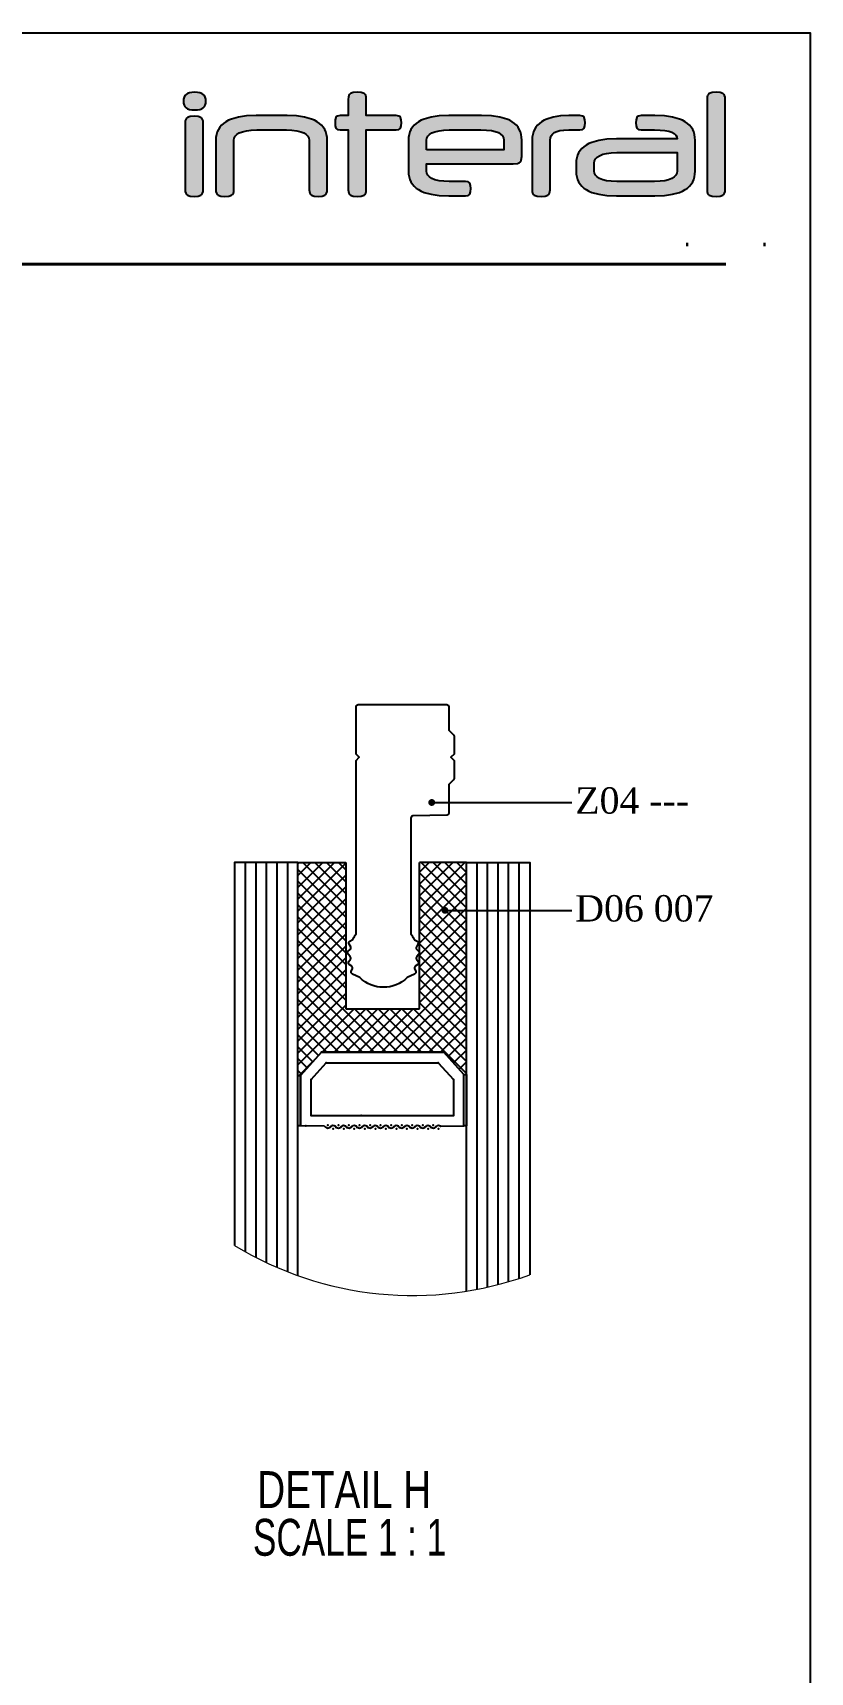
# Model space of a CAD drawing. Header units: millimetres. Extents: x 1489 to 1909, y -347 to 297.
# Drawn here: x 1835.4 to 1909.2, y 141.4 to 297 of the extents above; entities that cross this region are included whole.
import ezdxf

# ---------------------------------------------------------------- set-up
doc = ezdxf.new("R2010")
doc.units = ezdxf.units.MM
doc.header["$PDSIZE"] = -1
for name, color, linetype in [('aksesuar', 1, 'Continuous'), ('ALUMINIUM', 30, 'Continuous'), ('Antet', 7, 'Continuous'), ('ANTET_K', 179, 'Continuous'), ('PROFIL', 7, 'Continuous'), ('yazı_numara_k', 11, 'Continuous')]:
    doc.layers.add(name, color=color, linetype=linetype)
doc.layers.add('TABLO', color=7, linetype='Continuous', lineweight=15)
doc.styles.add('SLDTEXTSTYLE2', font='TXT', dxfattribs={"width": 0.699367})
doc.styles.add('SLDTEXTSTYLE3', font='TXT', dxfattribs={"width": 0.75})
doc.styles.add('SLDTEXTSTYLE5', font='TXT', dxfattribs={"width": 0.681818})
doc.dimstyles.new('ISO-25', dxfattribs={"dimtxt": 2.5, "dimasz": 2.5, "dimexe": 1.25, "dimexo": 0.625, "dimtad": 1, "dimtxsty": 'Standard', "dimcen": 2.5, "dimadec": 0, "dimazin": 0, "dimtfac": 1, "dimtmove": 0, "dimatfit": 3, "dimfxl": 1, "dimarcsym": 0})

# ---------------------------------------------------------------- blocks, each defined once
blk = doc.blocks.new('İnteral Logo - 2D')
at = {"layer": 'PROFIL', "ltscale": 10}
h = blk.add_hatch(color=7, dxfattribs=at)
h.paths.add_polyline_path([(2732.45, 1117.62), (2732.47, 1117.8), (2732.47, 1124.16), (2732.45, 1124.34), (2732.41, 1124.48), (2732.35, 1124.6), (2732.25, 1124.67), (2731.98, 1124.76), (2731.61, 1124.79), (2731.23, 1124.76), (2730.97, 1124.67), (2730.87, 1124.6), (2730.81, 1124.48), (2730.77, 1124.34), (2730.76, 1124.16), (2730.76, 1117.8), (2730.77, 1117.62), (2730.81, 1117.48), (2730.87, 1117.36), (2730.97, 1117.29), (2731.23, 1117.2), (2731.61, 1117.17), (2731.98, 1117.2), (2732.25, 1117.29), (2732.35, 1117.36), (2732.41, 1117.48)])
h.paths.add_polyline_path([(2732.72, 1126.21), (2732.71, 1126.41), (2732.66, 1126.58), (2732.58, 1126.73), (2732.47, 1126.84), (2732.33, 1126.93), (2732.15, 1127), (2731.92, 1127.03), (2731.66, 1127.05), (2731.4, 1127.03), (2731.17, 1127), (2730.99, 1126.93), (2730.84, 1126.84), (2730.73, 1126.73), (2730.66, 1126.58), (2730.61, 1126.41), (2730.59, 1126.21), (2730.61, 1126.01), (2730.66, 1125.84), (2730.73, 1125.69), (2730.84, 1125.58), (2730.99, 1125.49), (2731.17, 1125.42), (2731.4, 1125.39), (2731.66, 1125.37), (2731.92, 1125.39), (2732.15, 1125.42), (2732.33, 1125.49), (2732.47, 1125.58), (2732.58, 1125.69), (2732.66, 1125.84), (2732.71, 1126.01)])
for points in [[(2750.79, 1123.47), (2751.04, 1123.52), (2751.13, 1123.57), (2751.18, 1123.64), (2751.25, 1123.85), (2751.27, 1124.15), (2751.25, 1124.44), (2751.18, 1124.66), (2751.13, 1124.74), (2751.04, 1124.79), (2750.79, 1124.84), (2747.94, 1124.84), (2747.94, 1126.41), (2747.93, 1126.59), (2747.89, 1126.74), (2747.82, 1126.85), (2747.73, 1126.92), (2747.46, 1127.02), (2747.08, 1127.05), (2746.7, 1127.02), (2746.44, 1126.92), (2746.35, 1126.85), (2746.28, 1126.74), (2746.24, 1126.59), (2746.23, 1126.41), (2746.23, 1124.84), (2745.46, 1124.84), (2745.21, 1124.79), (2745.12, 1124.74), (2745.06, 1124.66), (2745, 1124.44), (2744.98, 1124.15), (2745, 1123.85), (2745.06, 1123.64), (2745.12, 1123.57), (2745.21, 1123.52), (2745.46, 1123.47), (2746.23, 1123.47), (2746.23, 1117.8), (2746.24, 1117.62), (2746.28, 1117.48), (2746.35, 1117.36), (2746.44, 1117.29), (2746.7, 1117.2), (2747.08, 1117.17), (2747.46, 1117.2), (2747.73, 1117.29), (2747.82, 1117.36), (2747.89, 1117.48), (2747.93, 1117.62), (2747.94, 1117.8), (2747.94, 1123.47)], [(2743.86, 1123.73), (2743.7, 1123.92), (2743.51, 1124.09), (2743.28, 1124.25), (2743.03, 1124.39), (2742.75, 1124.51), (2742.09, 1124.69), (2741.32, 1124.8), (2740.42, 1124.84), (2737.48, 1124.84), (2736.59, 1124.8), (2735.81, 1124.69), (2735.16, 1124.51), (2734.87, 1124.39), (2734.62, 1124.25), (2734.4, 1124.09), (2734.2, 1123.92), (2734.04, 1123.73), (2733.91, 1123.52), (2733.8, 1123.29), (2733.73, 1123.04), (2733.68, 1122.77), (2733.67, 1122.49), (2733.67, 1117.8), (2733.68, 1117.62), (2733.72, 1117.48), (2733.79, 1117.36), (2733.88, 1117.29), (2734.14, 1117.2), (2734.52, 1117.17), (2734.89, 1117.2), (2735.16, 1117.29), (2735.26, 1117.36), (2735.33, 1117.48), (2735.37, 1117.62), (2735.38, 1117.8), (2735.38, 1122.85), (2736.02, 1123.27), (2736.75, 1123.45), (2737.54, 1123.47), (2741.05, 1123.47), (2742.23, 1123.19), (2742.52, 1122.63), (2742.52, 1117.8), (2742.54, 1117.62), (2742.58, 1117.48), (2742.64, 1117.36), (2742.73, 1117.29), (2743, 1117.2), (2743.37, 1117.17), (2743.75, 1117.2), (2744.02, 1117.29), (2744.11, 1117.36), (2744.18, 1117.48), (2744.22, 1117.62), (2744.24, 1117.8), (2744.24, 1122.49), (2744.22, 1122.77), (2744.18, 1123.04), (2744.1, 1123.29), (2744, 1123.52)], [(2768.21, 1123.47), (2768.47, 1123.52), (2768.55, 1123.57), (2768.61, 1123.64), (2768.68, 1123.85), (2768.7, 1124.15), (2768.68, 1124.44), (2768.61, 1124.66), (2768.55, 1124.74), (2768.47, 1124.79), (2768.21, 1124.84), (2767.16, 1124.84), (2766.36, 1124.8), (2765.67, 1124.69), (2765.07, 1124.51), (2764.81, 1124.39), (2764.57, 1124.26), (2764.36, 1124.1), (2764.18, 1123.93), (2764.02, 1123.74), (2763.9, 1123.53), (2763.8, 1123.3), (2763.73, 1123.05), (2763.69, 1122.79), (2763.67, 1122.5), (2763.67, 1117.8), (2763.69, 1117.62), (2763.72, 1117.48), (2763.79, 1117.36), (2763.88, 1117.29), (2764.15, 1117.2), (2764.52, 1117.17), (2764.9, 1117.2), (2765.17, 1117.29), (2765.26, 1117.36), (2765.33, 1117.48), (2765.37, 1117.62), (2765.38, 1117.8), (2765.38, 1122.9), (2765.95, 1123.36), (2766.83, 1123.47)]]:
    blk.add_hatch(color=7, dxfattribs=at).paths.add_polyline_path(points)
at = {"layer": 'PROFIL', "ltscale": 10, "true_color": 0xfed100}
blk.add_hatch(color=40, dxfattribs=at).paths.add_polyline_path([(2781.99, 1126.41), (2781.98, 1126.59), (2781.94, 1126.74), (2781.87, 1126.85), (2781.78, 1126.92), (2781.51, 1127.02), (2781.13, 1127.05), (2780.75, 1127.02), (2780.49, 1126.92), (2780.4, 1126.85), (2780.33, 1126.74), (2780.29, 1126.59), (2780.28, 1126.41), (2780.28, 1117.8), (2780.29, 1117.62), (2780.33, 1117.48), (2780.4, 1117.36), (2780.49, 1117.29), (2780.75, 1117.2), (2781.13, 1117.17), (2781.51, 1117.2), (2781.78, 1117.29), (2781.87, 1117.36), (2781.94, 1117.48), (2781.98, 1117.62), (2781.99, 1117.8)])
at = {"layer": 'PROFIL', "ltscale": 10}
h = blk.add_hatch(color=7, dxfattribs=at)
h.paths.add_polyline_path([(2759.81, 1124.8), (2758.87, 1124.84), (2755.76, 1124.84), (2754.87, 1124.8), (2754.09, 1124.69), (2753.44, 1124.51), (2753.15, 1124.39), (2752.9, 1124.25), (2752.68, 1124.09), (2752.48, 1123.92), (2752.32, 1123.73), (2752.18, 1123.52), (2752.08, 1123.29), (2752.01, 1123.04), (2751.96, 1122.77), (2751.95, 1122.49), (2751.95, 1119.56), (2751.96, 1119.28), (2752.01, 1119.02), (2752.08, 1118.77), (2752.18, 1118.54), (2752.32, 1118.33), (2752.48, 1118.14), (2752.68, 1117.96), (2752.9, 1117.81), (2753.15, 1117.67), (2753.44, 1117.55), (2754.09, 1117.37), (2754.87, 1117.26), (2755.76, 1117.22), (2757.36, 1117.22), (2757.62, 1117.26), (2757.7, 1117.32), (2757.76, 1117.39), (2757.83, 1117.61), (2757.85, 1117.91), (2757.83, 1118.2), (2757.76, 1118.41), (2757.7, 1118.49), (2757.62, 1118.54), (2757.36, 1118.58), (2755.13, 1118.58), (2753.96, 1118.87), (2753.66, 1119.43), (2753.66, 1120.25), (2761.88, 1120.25), (2762.3, 1120.29), (2762.44, 1120.34), (2762.54, 1120.4), (2762.61, 1120.49), (2762.65, 1120.61), (2762.69, 1120.94), (2762.69, 1122.49), (2762.67, 1122.78), (2762.63, 1123.04), (2762.56, 1123.29), (2762.46, 1123.52), (2762.34, 1123.74), (2762.18, 1123.93), (2762, 1124.1), (2761.79, 1124.26), (2761.55, 1124.39), (2761.27, 1124.51), (2760.61, 1124.69)])
h.paths.add_polyline_path([(2760.98, 1121.59), (2760.98, 1122.49), (2760.95, 1122.71), (2760.85, 1122.91), (2760.69, 1123.08), (2760.47, 1123.22), (2760.18, 1123.33), (2759.81, 1123.41), (2759.35, 1123.46), (2758.82, 1123.47), (2755.81, 1123.47), (2755.29, 1123.46), (2754.84, 1123.4), (2754.46, 1123.31), (2754.17, 1123.19), (2753.95, 1123.04), (2753.79, 1122.87), (2753.69, 1122.69), (2753.66, 1122.49), (2753.66, 1121.59)], flags=16)
at = {"layer": 'PROFIL', "ltscale": 10, "true_color": 0xfed100}
h = blk.add_hatch(color=40, dxfattribs=at)
h.paths.add_polyline_path([(2779.15, 1119.56), (2779.15, 1122.49), (2779.13, 1122.77), (2779.09, 1123.04), (2779.01, 1123.29), (2778.91, 1123.52), (2778.78, 1123.73), (2778.61, 1123.92), (2778.42, 1124.09), (2778.19, 1124.25), (2777.94, 1124.39), (2777.66, 1124.51), (2777, 1124.69), (2776.23, 1124.8), (2775.33, 1124.84), (2774.01, 1124.84), (2773.76, 1124.79), (2773.67, 1124.74), (2773.61, 1124.67), (2773.54, 1124.45), (2773.51, 1124.15), (2773.54, 1123.85), (2773.61, 1123.64), (2773.67, 1123.57), (2773.76, 1123.52), (2774.01, 1123.47), (2775.97, 1123.47), (2777.16, 1123.25), (2777.52, 1122.62), (2771.67, 1122.62), (2770.77, 1122.59), (2770, 1122.48), (2769.34, 1122.29), (2769.06, 1122.18), (2768.81, 1122.04), (2768.58, 1121.88), (2768.39, 1121.71), (2768.22, 1121.52), (2768.09, 1121.31), (2767.99, 1121.08), (2767.91, 1120.83), (2767.87, 1120.56), (2767.85, 1120.28), (2767.85, 1119.56), (2767.87, 1119.28), (2767.91, 1119.02), (2767.99, 1118.77), (2768.09, 1118.54), (2768.22, 1118.33), (2768.39, 1118.14), (2768.58, 1117.96), (2768.81, 1117.81), (2769.06, 1117.67), (2769.34, 1117.55), (2770, 1117.37), (2770.77, 1117.26), (2771.67, 1117.22), (2775.33, 1117.22), (2776.23, 1117.26), (2777, 1117.37), (2777.66, 1117.55), (2777.94, 1117.67), (2778.19, 1117.81), (2778.42, 1117.96), (2778.61, 1118.14), (2778.78, 1118.33), (2778.91, 1118.54), (2779.01, 1118.77), (2779.09, 1119.02), (2779.13, 1119.28)])
h.paths.add_polyline_path([(2777.44, 1119.22), (2776.8, 1118.78), (2776.07, 1118.61), (2775.28, 1118.58), (2771.04, 1118.58), (2769.86, 1118.87), (2769.56, 1119.43), (2769.56, 1120.69), (2770.2, 1121.12), (2770.93, 1121.29), (2771.72, 1121.32), (2777.44, 1121.32)], flags=16)
at = {"layer": 'PROFIL', "color": 7, "ltscale": 10}
for points in [[(2732.72, 1126.21), (2732.71, 1126.41), (2732.66, 1126.58), (2732.58, 1126.73), (2732.47, 1126.84), (2732.33, 1126.93), (2732.15, 1127), (2731.92, 1127.03), (2731.66, 1127.05), (2731.4, 1127.03), (2731.17, 1127), (2730.99, 1126.93), (2730.84, 1126.84), (2730.73, 1126.73), (2730.66, 1126.58), (2730.61, 1126.41), (2730.59, 1126.21), (2730.61, 1126.01), (2730.66, 1125.84), (2730.73, 1125.69), (2730.84, 1125.58), (2730.99, 1125.49), (2731.17, 1125.42), (2731.4, 1125.39), (2731.66, 1125.37), (2731.92, 1125.39), (2732.15, 1125.42), (2732.33, 1125.49), (2732.47, 1125.58), (2732.58, 1125.69), (2732.66, 1125.84), (2732.71, 1126.01)], [(2751.25, 1123.85), (2751.27, 1124.15), (2751.25, 1124.44), (2751.18, 1124.66), (2751.13, 1124.74), (2751.04, 1124.79), (2750.79, 1124.84), (2747.94, 1124.84), (2747.94, 1126.41), (2747.93, 1126.59), (2747.89, 1126.74), (2747.82, 1126.85), (2747.73, 1126.92), (2747.46, 1127.02), (2747.08, 1127.05), (2746.7, 1127.02), (2746.44, 1126.92), (2746.35, 1126.85), (2746.28, 1126.74), (2746.24, 1126.59), (2746.23, 1126.41), (2746.23, 1124.84), (2745.46, 1124.84), (2745.21, 1124.79), (2745.12, 1124.74), (2745.06, 1124.66), (2745, 1124.44), (2744.98, 1124.15), (2745, 1123.85), (2745.06, 1123.64), (2745.12, 1123.57), (2745.21, 1123.52), (2745.46, 1123.47), (2746.23, 1123.47), (2746.23, 1117.8), (2746.24, 1117.62), (2746.28, 1117.48), (2746.35, 1117.36), (2746.44, 1117.29), (2746.7, 1117.2), (2747.08, 1117.17), (2747.46, 1117.2), (2747.73, 1117.29), (2747.82, 1117.36), (2747.89, 1117.48), (2747.93, 1117.62), (2747.94, 1117.8), (2747.94, 1123.47), (2750.79, 1123.47), (2751.04, 1123.52), (2751.13, 1123.57), (2751.18, 1123.64)], [(2732.47, 1117.8), (2732.47, 1124.16), (2732.45, 1124.34), (2732.41, 1124.48), (2732.35, 1124.6), (2732.25, 1124.67), (2731.98, 1124.76), (2731.61, 1124.79), (2731.23, 1124.76), (2730.97, 1124.67), (2730.87, 1124.6), (2730.81, 1124.48), (2730.77, 1124.34), (2730.76, 1124.16), (2730.76, 1117.8), (2730.77, 1117.62), (2730.81, 1117.48), (2730.87, 1117.36), (2730.97, 1117.29), (2731.23, 1117.2), (2731.61, 1117.17), (2731.98, 1117.2), (2732.25, 1117.29), (2732.35, 1117.36), (2732.41, 1117.48), (2732.45, 1117.62)], [(2743.86, 1123.73), (2743.7, 1123.92), (2743.51, 1124.09), (2743.28, 1124.25), (2743.03, 1124.39), (2742.75, 1124.51), (2742.09, 1124.69), (2741.32, 1124.8), (2740.42, 1124.84), (2737.48, 1124.84), (2736.59, 1124.8), (2735.81, 1124.69), (2735.16, 1124.51), (2734.87, 1124.39), (2734.62, 1124.25), (2734.4, 1124.09), (2734.2, 1123.92), (2734.04, 1123.73), (2733.91, 1123.52), (2733.8, 1123.29), (2733.73, 1123.04), (2733.68, 1122.77), (2733.67, 1122.49), (2733.67, 1117.8), (2733.68, 1117.62), (2733.72, 1117.48), (2733.79, 1117.36), (2733.88, 1117.29), (2734.14, 1117.2), (2734.52, 1117.17), (2734.89, 1117.2), (2735.16, 1117.29), (2735.26, 1117.36), (2735.33, 1117.48), (2735.37, 1117.62), (2735.38, 1117.8), (2735.38, 1122.49), (2735.41, 1122.69), (2735.51, 1122.87), (2735.67, 1123.04), (2735.89, 1123.19), (2736.19, 1123.31), (2736.56, 1123.4), (2737.01, 1123.46), (2737.54, 1123.47), (2740.37, 1123.47), (2740.89, 1123.46), (2741.34, 1123.4), (2741.72, 1123.31), (2742.01, 1123.19), (2742.24, 1123.04), (2742.4, 1122.87), (2742.49, 1122.69), (2742.52, 1122.49), (2742.52, 1117.8), (2742.54, 1117.62), (2742.58, 1117.48), (2742.64, 1117.36), (2742.73, 1117.29), (2743, 1117.2), (2743.37, 1117.17), (2743.75, 1117.2), (2744.02, 1117.29), (2744.11, 1117.36), (2744.18, 1117.48), (2744.22, 1117.62), (2744.24, 1117.8), (2744.24, 1122.49), (2744.22, 1122.77), (2744.18, 1123.04), (2744.1, 1123.29), (2744, 1123.52)], [(2762, 1124.1), (2761.79, 1124.26), (2761.55, 1124.39), (2761.27, 1124.51), (2760.61, 1124.69), (2759.81, 1124.8), (2758.87, 1124.84), (2755.76, 1124.84), (2754.87, 1124.8), (2754.09, 1124.69), (2753.44, 1124.51), (2753.15, 1124.39), (2752.9, 1124.25), (2752.68, 1124.09), (2752.48, 1123.92), (2752.32, 1123.73), (2752.18, 1123.52), (2752.08, 1123.29), (2752.01, 1123.04), (2751.96, 1122.77), (2751.95, 1122.49), (2751.95, 1119.56), (2751.96, 1119.28), (2752.01, 1119.02), (2752.08, 1118.77), (2752.18, 1118.54), (2752.32, 1118.33), (2752.48, 1118.14), (2752.68, 1117.96), (2752.9, 1117.81), (2753.15, 1117.67), (2753.44, 1117.55), (2754.09, 1117.37), (2754.87, 1117.26), (2755.76, 1117.22), (2757.36, 1117.22), (2757.62, 1117.26), (2757.7, 1117.32), (2757.76, 1117.39), (2757.83, 1117.61), (2757.85, 1117.91), (2757.83, 1118.2), (2757.76, 1118.41), (2757.7, 1118.49), (2757.62, 1118.54), (2757.36, 1118.58), (2755.81, 1118.58), (2755.29, 1118.6), (2754.84, 1118.65), (2754.46, 1118.74), (2754.17, 1118.87), (2753.95, 1119.02), (2753.79, 1119.19), (2753.69, 1119.37), (2753.66, 1119.56), (2753.66, 1120.25), (2761.88, 1120.25), (2762.3, 1120.29), (2762.44, 1120.34), (2762.54, 1120.4), (2762.61, 1120.49), (2762.65, 1120.61), (2762.69, 1120.94), (2762.69, 1122.49), (2762.67, 1122.78), (2762.63, 1123.04), (2762.56, 1123.29), (2762.46, 1123.52), (2762.34, 1123.74), (2762.18, 1123.93)], [(2768.68, 1123.85), (2768.7, 1124.15), (2768.68, 1124.44), (2768.61, 1124.66), (2768.55, 1124.74), (2768.47, 1124.79), (2768.21, 1124.84), (2767.16, 1124.84), (2766.36, 1124.8), (2765.67, 1124.69), (2765.07, 1124.51), (2764.81, 1124.39), (2764.57, 1124.26), (2764.36, 1124.1), (2764.18, 1123.93), (2764.02, 1123.74), (2763.9, 1123.53), (2763.8, 1123.3), (2763.73, 1123.05), (2763.69, 1122.79), (2763.67, 1122.5), (2763.67, 1117.8), (2763.69, 1117.62), (2763.72, 1117.48), (2763.79, 1117.36), (2763.88, 1117.29), (2764.15, 1117.2), (2764.52, 1117.17), (2764.9, 1117.2), (2765.17, 1117.29), (2765.26, 1117.36), (2765.33, 1117.48), (2765.37, 1117.62), (2765.38, 1117.8), (2765.38, 1122.5), (2765.41, 1122.72), (2765.48, 1122.91), (2765.6, 1123.08), (2765.78, 1123.22), (2766.01, 1123.33), (2766.32, 1123.41), (2766.7, 1123.46), (2767.16, 1123.47), (2768.21, 1123.47), (2768.47, 1123.52), (2768.55, 1123.57), (2768.61, 1123.64)], [(2753.66, 1121.59), (2753.66, 1122.49), (2753.69, 1122.69), (2753.79, 1122.87), (2753.95, 1123.04), (2754.17, 1123.19), (2754.46, 1123.31), (2754.84, 1123.4), (2755.29, 1123.46), (2755.81, 1123.47), (2758.82, 1123.47), (2759.35, 1123.46), (2759.81, 1123.41), (2760.18, 1123.33), (2760.47, 1123.22), (2760.69, 1123.08), (2760.85, 1122.91), (2760.95, 1122.71), (2760.98, 1122.49), (2760.98, 1121.59)]]:
    blk.add_lwpolyline(points, close=True, dxfattribs=at)
at = {"layer": 'PROFIL', "color": 40, "ltscale": 10, "true_color": 0xfed100}
for points in [[(2781.99, 1117.8), (2781.99, 1126.41), (2781.98, 1126.59), (2781.94, 1126.74), (2781.87, 1126.85), (2781.78, 1126.92), (2781.51, 1127.02), (2781.13, 1127.05), (2780.75, 1127.02), (2780.49, 1126.92), (2780.4, 1126.85), (2780.33, 1126.74), (2780.29, 1126.59), (2780.28, 1126.41), (2780.28, 1117.8), (2780.29, 1117.62), (2780.33, 1117.48), (2780.4, 1117.36), (2780.49, 1117.29), (2780.75, 1117.2), (2781.13, 1117.17), (2781.51, 1117.2), (2781.78, 1117.29), (2781.87, 1117.36), (2781.94, 1117.48), (2781.98, 1117.62)], [(2779.15, 1119.56), (2779.15, 1122.49), (2779.13, 1122.77), (2779.09, 1123.04), (2779.01, 1123.29), (2778.91, 1123.52), (2778.78, 1123.73), (2778.61, 1123.92), (2778.42, 1124.09), (2778.19, 1124.25), (2777.94, 1124.39), (2777.66, 1124.51), (2777, 1124.69), (2776.23, 1124.8), (2775.33, 1124.84), (2774.01, 1124.84), (2773.76, 1124.79), (2773.67, 1124.74), (2773.61, 1124.67), (2773.54, 1124.45), (2773.51, 1124.15), (2773.54, 1123.85), (2773.61, 1123.64), (2773.67, 1123.57), (2773.76, 1123.52), (2774.01, 1123.47), (2775.28, 1123.47), (2775.81, 1123.46), (2776.27, 1123.42), (2776.64, 1123.35), (2776.93, 1123.25), (2777.15, 1123.13), (2777.31, 1122.99), (2777.4, 1122.82), (2777.44, 1122.64), (2777.44, 1122.62), (2771.67, 1122.62), (2770.77, 1122.59), (2770, 1122.48), (2769.34, 1122.29), (2769.06, 1122.18), (2768.81, 1122.04), (2768.58, 1121.88), (2768.39, 1121.71), (2768.22, 1121.52), (2768.09, 1121.31), (2767.99, 1121.08), (2767.91, 1120.83), (2767.87, 1120.56), (2767.85, 1120.28), (2767.85, 1119.56), (2767.87, 1119.28), (2767.91, 1119.02), (2767.99, 1118.77), (2768.09, 1118.54), (2768.22, 1118.33), (2768.39, 1118.14), (2768.58, 1117.96), (2768.81, 1117.81), (2769.06, 1117.67), (2769.34, 1117.55), (2770, 1117.37), (2770.77, 1117.26), (2771.67, 1117.22), (2775.33, 1117.22), (2776.23, 1117.26), (2777, 1117.37), (2777.66, 1117.55), (2777.94, 1117.67), (2778.19, 1117.81), (2778.42, 1117.96), (2778.61, 1118.14), (2778.78, 1118.33), (2778.91, 1118.54), (2779.01, 1118.77), (2779.09, 1119.02), (2779.13, 1119.28)], [(2769.56, 1119.56), (2769.56, 1120.33), (2769.6, 1120.53), (2769.69, 1120.72), (2769.85, 1120.88), (2770.08, 1121.03), (2770.37, 1121.16), (2770.74, 1121.25), (2771.19, 1121.3), (2771.72, 1121.32), (2777.44, 1121.32), (2777.44, 1119.56), (2777.4, 1119.37), (2777.31, 1119.19), (2777.15, 1119.02), (2776.92, 1118.87), (2776.63, 1118.74), (2776.26, 1118.65), (2775.81, 1118.6), (2775.28, 1118.58), (2771.72, 1118.58), (2771.19, 1118.6), (2770.74, 1118.65), (2770.37, 1118.74), (2770.08, 1118.87), (2769.85, 1119.02), (2769.69, 1119.19), (2769.6, 1119.37)]]:
    blk.add_lwpolyline(points, close=True, dxfattribs=at)
blk = doc.blocks.new('MN50SC.S.1')
at = {"color": 252}
blk.add_lwpolyline([(9907.25, 888.56), (9907.25, 1185.56), (10117.25, 1185.56), (10117.25, 888.56)], close=True, dxfattribs=at)
at = {"const_width": 0.3}
blk.add_lwpolyline([(9915.28, 1163.6), (10109.25, 1163.6)], dxfattribs=at)
at = {"layer": 'yazı_numara_k', "color": 140}
blk.add_blockref('İnteral Logo - 2D', (7327.19, 52.86), dxfattribs=at)
blk = doc.blocks.new('d.1.b')
at = {"layer": 'aksesuar'}
h = blk.add_hatch(dxfattribs=at)
h.set_pattern_fill('ANSI37', color=0, scale=0.25, angle=180, style=0)
h.set_pattern_definition([(135, (8899.15595, -4561.3419), (0.56126601, 0.56126601), []), (45, (8899.15595, -4561.3419), (0.56126601, -0.56126601), [])])
h.paths.add_polyline_path([(-45.4, 218.22), (-40.94, 218.22), (-40.94, 198.12), (-41.19, 198.12), (-43.09, 200.22), (-54.71, 200.22), (-56.69, 198.02), (-56.94, 198.02), (-56.94, 218.22), (-52.4, 218.22), (-52.4, 204.38), (-52.4, 204.32), (-45.4, 204.32)])
at = {"color": 255}
blk.add_line((-56.94, 193.22), (-56.94, 198.02), dxfattribs=at)
at = {"color": 252, "ltscale": 10}
blk.add_lwpolyline([(-46.02, 222.65, 0.407592), (-46.22, 222.45), (-46.22, 211.45, -0.04303), (-45.94, 210.98, 0.150328), (-45.86, 210.89), (-45.62, 210.76, -0.414214), (-45.55, 210.49), (-45.7, 210.22, 0.355756), (-45.66, 209.97), (-45.48, 209.81, -0.414214), (-45.46, 209.52), (-45.66, 209.3, 0.355756), (-45.67, 209.04), (-45.52, 208.84, -0.414214), (-45.56, 208.56), (-45.81, 208.38, 0.355756), (-45.87, 208.13), (-45.76, 207.91, -0.414214), (-45.86, 207.64), (-46.56, 207.31, -0.411835), (-51.07, 207.31), (-51.77, 207.64, -0.414214), (-51.87, 207.91), (-51.76, 208.13, 0.355756), (-51.83, 208.38), (-52.07, 208.56, -0.414214), (-52.11, 208.84), (-51.96, 209.04, 0.355756), (-51.97, 209.3), (-52.17, 209.52, -0.414214), (-52.16, 209.81), (-51.97, 209.97, 0.355756), (-51.93, 210.22), (-52.08, 210.49, -0.414214), (-52.01, 210.76), (-51.78, 210.89, 0.150328), (-51.7, 210.98, -0.04303), (-51.42, 211.45), (-51.42, 227.92), (-51.12, 228.22), (-51.42, 228.52), (-51.42, 233.02, -0.414214), (-51.22, 233.22), (-42.82, 233.22, -0.414214), (-42.62, 233.02), (-42.62, 230.8), (-42.18, 230.36, -0.198912), (-42.12, 230.22), (-42.12, 228.52), (-42.42, 228.22), (-42.12, 227.92), (-42.12, 226.22, -0.198912), (-42.18, 226.08), (-42.62, 225.64), (-42.62, 222.92, -0.407592), (-42.81, 222.72)], format="xyb", close=True, dxfattribs=at)
at = {"color": 0, "linetype": 'Continuous', "lineweight": 0}
blk.add_arc((-46.04, 209.59), 32.46, 238.627, 289.995, dxfattribs=at)
at = {"color": 255, "linetype": 'Continuous'}
for p in [(-54.71, 200.22), (-54.71, 200.22), (-54.25, 199.22), (-54.25, 199.22), (-43.63, 199.22), (-56.94, 198.02), (-56.94, 198.02), (-42.19, 197.63), (-56.94, 193.22), (-56.19, 193.22), (-56.19, 193.22)]:
    blk.add_point(p, dxfattribs=at)
at = {"layer": 'aksesuar', "color": 140}
for p, q in [((-62.94, 218.22), (-62.94, 181.87)), ((-61.94, 218.22), (-61.94, 181.29)), ((-60.94, 218.22), (-60.94, 180.75)), ((-59.94, 218.22), (-59.94, 180.25)), ((-58.94, 218.22), (-58.94, 179.8)), ((-57.94, 218.22), (-57.94, 179.39)), ((-56.94, 218.22), (-52.4, 218.22)), ((-52.4, 218.22), (-52.4, 204.33)), ((-40.94, 218.22), (-45.4, 218.22)), ((-45.4, 204.33), (-45.4, 218.22)), ((-52.4, 204.33), (-45.4, 204.33))]:
    blk.add_line(p, q, dxfattribs=at)
at = {"layer": 'aksesuar', "color": 255}
for p, q in [((-54.71, 200.22), (-56.69, 198.02)), ((-56.69, 198.02), (-54.71, 200.22)), ((-55.69, 197.63), (-54.25, 199.22)), ((-54.71, 200.22), (-43.09, 200.22)), ((-43.09, 200.22), (-54.71, 200.22)), ((-54.25, 199.22), (-43.63, 199.22)), ((-43.63, 199.22), (-42.19, 197.63)), ((-41.19, 198.12), (-43.09, 200.22)), ((-56.69, 193.22), (-56.69, 198.02)), ((-41.19, 193.22), (-41.19, 198.12)), ((-55.69, 194.21), (-55.69, 197.63)), ((-42.19, 197.63), (-42.19, 194.21)), ((-54.41, 193.2), (-56.69, 193.22)), ((-55.69, 194.21), (-42.19, 194.21)), ((-54.41, 193.2), (-54.3, 193.09)), ((-53.88, 193.1), (-53.81, 193.17)), ((-53.41, 193.2), (-53.3, 193.09)), ((-52.88, 193.1), (-52.81, 193.17)), ((-52.41, 193.2), (-52.3, 193.09)), ((-51.88, 193.1), (-51.81, 193.17)), ((-51.41, 193.2), (-51.3, 193.09)), ((-50.88, 193.1), (-50.81, 193.17)), ((-50.41, 193.2), (-50.3, 193.09)), ((-49.88, 193.1), (-49.81, 193.17)), ((-49.41, 193.2), (-49.3, 193.09)), ((-48.88, 193.1), (-48.81, 193.17)), ((-48.41, 193.2), (-48.3, 193.09)), ((-48.41, 193.2), (-48.3, 193.09)), ((-47.88, 193.1), (-47.81, 193.17)), ((-47.88, 193.1), (-47.81, 193.17)), ((-47.41, 193.2), (-47.3, 193.09)), ((-47.41, 193.2), (-47.3, 193.09)), ((-46.88, 193.1), (-46.81, 193.17)), ((-46.88, 193.1), (-46.81, 193.17)), ((-46.41, 193.2), (-46.3, 193.09)), ((-45.88, 193.1), (-45.81, 193.17)), ((-45.41, 193.2), (-45.3, 193.09)), ((-44.88, 193.1), (-44.81, 193.17)), ((-44.41, 193.2), (-44.3, 193.09)), ((-43.88, 193.1), (-43.81, 193.17)), ((-43.41, 193.2), (-41.19, 193.22))]:
    blk.add_line(p, q, dxfattribs=at)
at = {"layer": 'aksesuar', "color": 140}
for points in [[(-62.94, 218.22), (-62.94, 181.87)], [(-62.94, 218.22), (-62.94, 181.87)], [(-56.94, 218.22), (-62.94, 218.22), (-62.94, 181.87)], [(-56.94, 179.01), (-56.94, 218.22)], [(-40.94, 177.53), (-40.94, 218.22)], [(-40.94, 177.53), (-40.94, 218.22)], [(-40.94, 218.22), (-34.94, 218.22), (-34.94, 179.08)], [(-39.94, 177.71), (-39.94, 218.22)], [(-38.94, 177.91), (-38.94, 218.22)], [(-37.94, 178.15), (-37.94, 218.22)], [(-36.94, 178.43), (-36.94, 218.22)], [(-35.94, 178.74), (-35.94, 218.22)], [(-34.94, 218.22), (-34.94, 179.08)], [(-34.94, 218.22), (-34.94, 179.08)]]:
    blk.add_lwpolyline(points, dxfattribs=at)
at = {"layer": 'aksesuar', "color": 255}
for centre, start, end in [((-54.09, 193.31), 226.4601, 315.0362), ((-53.59, 192.96), 52.1687, 135.0362), ((-53.09, 193.31), 226.4601, 315.0362), ((-52.59, 192.96), 52.1687, 135.0362), ((-52.09, 193.31), 226.4601, 315.0362), ((-51.59, 192.96), 52.1687, 135.0362), ((-51.09, 193.31), 226.4601, 315.0362), ((-50.59, 192.96), 52.1687, 135.0362), ((-50.09, 193.31), 226.4601, 315.0362), ((-49.59, 192.96), 52.1687, 135.0362), ((-49.09, 193.31), 226.4601, 315.0362), ((-48.59, 192.96), 52.1687, 135.0362), ((-48.09, 193.31), 226.4601, 315.0362), ((-48.09, 193.31), 226.4601, 315.0362), ((-47.59, 192.96), 52.1687, 135.0362), ((-47.59, 192.96), 52.1687, 135.0362), ((-47.09, 193.31), 226.4601, 315.0362), ((-47.09, 193.31), 226.4601, 315.0362), ((-46.59, 192.96), 52.1687, 135.0362), ((-46.59, 192.96), 52.1687, 135.0362), ((-46.09, 193.31), 226.4601, 315.0362), ((-45.59, 192.96), 52.1687, 135.0362), ((-45.09, 193.31), 226.4601, 315.0362), ((-44.59, 192.96), 52.1687, 135.0362), ((-44.09, 193.31), 226.4601, 315.0362), ((-43.59, 192.96), 52.1687, 135.0362)]:
    blk.add_arc(centre, 0.3, start, end, dxfattribs=at)
for p in [(-55.69, 197.63), (-55.69, 194.21), (-54.09, 193.31), (-54.09, 193.31), (-54.09, 193.31), (-54.09, 193.31), (-53.88, 193.1), (-53.88, 193.1), (-53.81, 193.17), (-53.81, 193.17), (-53.41, 193.2), (-53.41, 193.2), (-53.3, 193.09), (-53.3, 193.09), (-53.09, 193.31), (-53.09, 193.31), (-53.09, 193.31), (-53.09, 193.31), (-53.09, 193.31), (-53.09, 193.31), (-53.09, 193.31), (-53.09, 193.31), (-52.88, 193.1), (-52.88, 193.1), (-52.81, 193.17), (-52.81, 193.17), (-52.41, 193.2), (-52.41, 193.2), (-52.3, 193.09), (-52.3, 193.09), (-52.09, 193.31), (-52.09, 193.31), (-52.09, 193.31), (-52.09, 193.31), (-52.09, 193.31), (-52.09, 193.31), (-52.09, 193.31), (-52.09, 193.31), (-51.88, 193.1), (-51.88, 193.1), (-51.81, 193.17), (-51.81, 193.17), (-51.41, 193.2), (-51.41, 193.2), (-51.3, 193.09), (-51.3, 193.09), (-51.09, 193.31), (-51.09, 193.31), (-51.09, 193.31), (-51.09, 193.31), (-50.94, 194.21), (-50.88, 193.1), (-50.88, 193.1), (-50.81, 193.17), (-50.81, 193.17), (-50.41, 193.2), (-50.41, 193.2), (-50.3, 193.09), (-50.3, 193.09), (-50.09, 193.31), (-50.09, 193.31), (-50.09, 193.31), (-50.09, 193.31), (-49.88, 193.1), (-49.88, 193.1), (-49.81, 193.17), (-49.81, 193.17), (-49.41, 193.2), (-49.41, 193.2), (-49.3, 193.09), (-49.3, 193.09), (-49.09, 193.31), (-49.09, 193.31), (-49.09, 193.31), (-49.09, 193.31), (-48.88, 193.1), (-48.88, 193.1), (-48.81, 193.17), (-48.81, 193.17), (-48.41, 193.2), (-48.41, 193.2), (-48.41, 193.2), (-48.3, 193.09), (-48.3, 193.09), (-48.3, 193.09), (-48.09, 193.31), (-48.09, 193.31), (-48.09, 193.31), (-48.09, 193.31), (-48.09, 193.31), (-48.09, 193.31), (-48.09, 193.31), (-47.88, 193.1), (-47.88, 193.1), (-47.88, 193.1), (-47.81, 193.17), (-47.81, 193.17), (-47.81, 193.17), (-47.41, 193.2), (-47.41, 193.2), (-47.41, 193.2), (-47.3, 193.09), (-47.3, 193.09), (-47.3, 193.09), (-47.09, 193.31), (-47.09, 193.31), (-47.09, 193.31), (-47.09, 193.31), (-47.09, 193.31), (-47.09, 193.31), (-47.09, 193.31), (-46.88, 193.1), (-46.88, 193.1), (-46.88, 193.1), (-46.81, 193.17), (-46.81, 193.17), (-46.81, 193.17), (-46.41, 193.2), (-46.41, 193.2), (-46.41, 193.2), (-46.3, 193.09), (-46.3, 193.09), (-46.09, 193.31), (-46.09, 193.31), (-46.09, 193.31), (-46.09, 193.31), (-45.88, 193.1), (-45.88, 193.1), (-45.81, 193.17), (-45.81, 193.17), (-45.41, 193.2), (-45.41, 193.2), (-45.3, 193.09), (-45.3, 193.09), (-45.09, 193.31), (-45.09, 193.31), (-44.88, 193.1), (-44.88, 193.1), (-44.81, 193.17), (-44.81, 193.17), (-44.41, 193.2), (-44.41, 193.2), (-44.3, 193.09), (-44.3, 193.09), (-44.09, 193.31), (-44.09, 193.31), (-43.88, 193.1), (-43.88, 193.1), (-43.81, 193.17), (-43.81, 193.17), (-43.41, 193.2), (-43.41, 193.2), (-42.19, 194.21), (-53.59, 192.96), (-53.59, 192.96), (-53.59, 192.96), (-53.59, 192.96), (-52.59, 192.96), (-52.59, 192.96), (-52.59, 192.96), (-52.59, 192.96), (-51.59, 192.96), (-51.59, 192.96), (-51.59, 192.96), (-51.59, 192.96), (-50.59, 192.96), (-50.59, 192.96), (-49.59, 192.96), (-49.59, 192.96), (-49.59, 192.96), (-49.59, 192.96), (-48.59, 192.96), (-48.59, 192.96), (-48.59, 192.96), (-48.59, 192.96), (-47.59, 192.96), (-47.59, 192.96), (-47.59, 192.96), (-47.59, 192.96), (-47.59, 192.96), (-47.59, 192.96), (-47.59, 192.96), (-46.59, 192.96), (-46.59, 192.96), (-46.59, 192.96), (-46.59, 192.96), (-46.59, 192.96), (-46.59, 192.96), (-46.59, 192.96), (-45.59, 192.96), (-45.59, 192.96), (-44.59, 192.96), (-44.59, 192.96), (-43.59, 192.96), (-43.59, 192.96)]:
    blk.add_point(p, dxfattribs=at)
at = {"layer": 'ALUMINIUM', "color": 255}
for p, q in [((-56.94, 198.02), (-56.69, 198.02)), ((-56.69, 198.02), (-56.69, 193.22)), ((-41.19, 193.22), (-41.19, 198.12)), ((-41.19, 198.12), (-40.94, 198.12)), ((-40.94, 198.12), (-40.94, 193.22)), ((-56.69, 193.22), (-56.94, 193.22)), ((-40.94, 193.22), (-41.19, 193.22))]:
    blk.add_line(p, q, dxfattribs=at)
at = {"layer": 'Antet', "char_height": 2.4999, "width": 32.1309, "attachment_point": 1}
for s, insert in [('{\\fTimes New Roman|b0|i0|c162|p18;Z04 ---}', (-30.62, 225.37)), ('{\\fTimes New Roman|b0|i0|c162|p18;D06 007}', (-30.62, 215.13))]:
    blk.add_mtext(s, dxfattribs=dict(at, insert=insert))
at = {"layer": 'TABLO', "color": 0, "char_height": 3.5, "attachment_point": 2}
for s, insert, style in [('{\\fArial|b0|i0|c0|p34;\\C255;D\\fArial|b0|i0|c162|p34;ET\\fArial|b0|i0|c0|p34;A\\fArial|b0|i0|c162|p34;IL\\fArial|b0|i0|c0|p34; H}', (-52.54, 160.45), 'SLDTEXTSTYLE3'), ('{\\fArial|b0|i0|c162|p34;\\C255;S\\fArial|b0|i0|c0|p34;CA\\fArial|b0|i0|c162|p34;LE\\fArial|b0|i0|c0|p34; \\fArial|b0|i0|c162|p34;1\\fArial|b0|i0|c0|p34; \\fArial|b0|i0|c162|p34;:\\fArial|b0|i0|c0|p34; \\fArial|b0|i0|c162|p34;1}', (-52.03, 155.92), 'SLDTEXTSTYLE5')]:
    blk.add_mtext(s, dxfattribs=dict(at, insert=insert, style=style))
for points in [[(-44.24, 223.93), (-30.95, 223.93)], [(-42.99, 213.69), (-30.95, 213.69)]]:
    blk.add_leader(points, dimstyle='ISO-25', override={"dimasz": 0.65, "dimgap": 0.625, "dimtad": 1, "dimclrd": 140, "dimclre": 140, "dimldrblk": 'DOT'})

msp = doc.modelspace()

# ---------------------------------------------------------------- block references
msp.add_blockref('d.1.b', (1917.527, 0))
at = {"layer": 'Antet', "color": 0}
msp.add_blockref('MN50SC.S.1', (-8208.053, -888.558), dxfattribs=at)

# ---------------------------------------------------------------- texts
at = {"layer": 'ANTET_K', "char_height": 2.328, "attachment_point": 1, "style": 'SLDTEXTSTYLE2'}
for insert in [(1897.221, 279.041), (1897.221, 279.041), (1904.564, 279.041), (1904.564, 279.041)]:
    msp.add_mtext('.', dxfattribs=dict(at, insert=insert))

doc.saveas('drawing.dxf')
